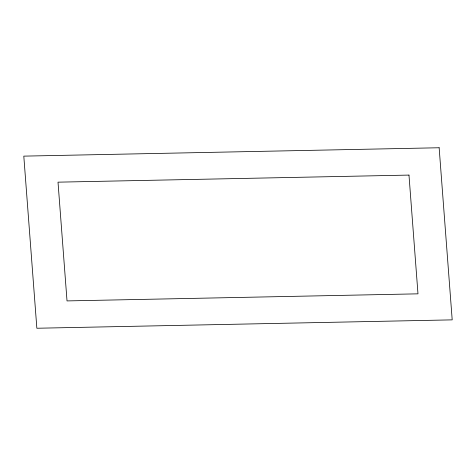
<?xml version="1.0" encoding="UTF-8"?>
<svg xmlns="http://www.w3.org/2000/svg" width="476" height="476" viewBox="0 0 476 476"><rect width="100%" height="100%" fill="white"/><g stroke="black" fill="none" stroke-linecap="round" stroke-linejoin="round"><path stroke-width="0.71" d="M439.146 147.756L23.8 156.134L36.854 328.244L452.2 319.866L439.146 147.756M408.979 175.085L58.012 182.165L67.021 300.915L417.987 293.835L408.979 175.085"/></g></svg>
